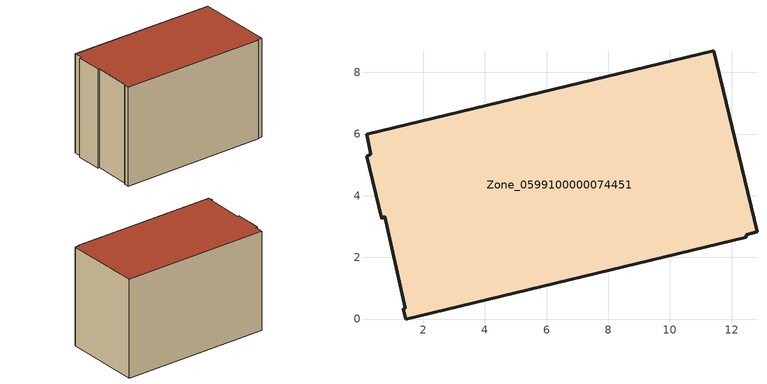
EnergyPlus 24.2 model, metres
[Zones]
Zone_0599100000074451
 floor ground (C_G): 0.65,3.26 0.16,5.29 0.3,5.35 0.16,5.99 11.42,8.7 12.83,2.83 12.47,2.74 12.48,2.66 1.43,0 1.35,0.34 1.41,0.35 0.75,3.33 z0
 wall outside (C_F): 1.43,0 12.48,2.66 12.47,2.74 12.83,2.83 11.42,8.7 0.16,5.99 0.3,5.35 0.16,5.29 0.65,3.26 0.75,3.33 1.41,0.35 1.35,0.34 1.43,0 z0:7.7
 roof outside (C_R): 0.16,5.29 0.65,3.26 0.75,3.33 1.41,0.35 1.35,0.34 1.43,0 12.48,2.66 12.47,2.74 12.83,2.83 11.42,8.7 0.16,5.99 0.3,5.35 z7.7
[BUILDING]
Pand.0599100000074451: North Axis=0; Terrain=City; Loads Convergence Tolerance Value=0.04; Temperature Convergence Tolerance Value=0.4; Solar Distribution=FullExterior; Maximum Number of Warmup Days=25; Minimum Number of Warmup Days=1
[Site:Location]
Rotterdam.The.Hague.AP_ZH_NLD Design_Conditions: Latitude=51.96; Longitude=4.45; Time Zone=1; Elevation=-4.5
[SITE:GROUNDTEMPERATURE:BUILDINGSURFACE]
18, 18, 18, 18, 18, 18, 18, 18, 18, 18, 18, 18
[MATERIAL] Thermal Absorptance=0.9; Solar Absorptance=0.7; Visible Absorptance=0.7
Name | Roughness | Thickness | Conductivity | Density | Specific Heat
G.TI.1965-1974 | MediumSmooth | 0.15 | 0.882353 | 540 | 1210
F.TI.1965-1974 | Rough | 0.3 | 0.697674 | 1920 | 840
R.TI.1965-1974 | MediumRough | 0.2 | 0.232558 | 1500 | 1000
[CONSTRUCTION]
C_G: G.TI.1965-1974
C_F: F.TI.1965-1974
C_R: R.TI.1965-1974
[ZONE]
Zone_0599100000074451: Type=1; Multiplier=1; Ceiling Height=Autocalculate; Volume=Autocalculate; Floor Area=autocalculate; Part of Total Floor Area=Yes
[ZONEINFILTRATION:DESIGNFLOWRATE]
Infil_Zone_0599100000074451: Zone or ZoneList or Space or SpaceList=Zone_0599100000074451; Schedule=AlwaysOn; Design Flow Rate Calculation Method=Flow/Area; Flow Rate per Floor Area=0.003; Constant Term Coefficient=1; Temperature Term Coefficient=0; Velocity Term Coefficient=0; Velocity Squared Term Coefficient=0
[HVACTEMPLATE:ZONE:IDEALLOADSAIRSYSTEM]
Zone_0599100000074451: Maximum Heating Supply Air Temperature=50; Minimum Cooling Supply Air Temperature=13; Maximum Heating Supply Air Humidity Ratio=0.0156; Minimum Cooling Supply Air Humidity Ratio=0.0077; Heating Limit=NoLimit; Cooling Limit=NoLimit; Dehumidification Control Type=ConstantSensibleHeatRatio; Cooling Sensible Heat Ratio=0.7; Dehumidification Setpoint=60; Humidification Control Type=None; Humidification Setpoint=30; Outdoor Air Method=None; Outdoor Air Flow Rate per Person=0.00944; Outdoor Air Flow Rate per Zone Floor Area=0; Outdoor Air Flow Rate per Zone=0; Demand Controlled Ventilation Type=None; Outdoor Air Economizer Type=NoEconomizer; Heat Recovery Type=None; Sensible Heat Recovery Effectiveness=0.7; Latent Heat Recovery Effectiveness=0.65
[ZONECONTROL:THERMOSTAT]
ThermostatControl_Zone_0599100000074451: Zone or ZoneList=Zone_0599100000074451; Control Type Schedule=DualSetpointControlType; Control 1=Thermostat_Zone_0599100000074451; Temperature Difference Between Cutout And Setpoint=0
[THERMOSTATSETPOINT:DUALSETPOINT]
Thermostat_Zone_0599100000074451: Heating Setpoint Temperature Schedule=HeatingSetpoint_Zone_0599100000074451; Cooling Setpoint Temperature Schedule=CoolingSetpoint_Zone_0599100000074451
[SCHEDULE:COMPACT]
HeatingSetpoint_Zone_0599100000074451: Through: 12/31, For: AllDays, Until: 24:00, 21
CoolingSetpoint_Zone_0599100000074451: Through: 12/31, For: AllDays, Until: 24:00, 24
DualSetpointControlType: Through: 12/31, For: AllDays, Until: 24:00, 4
AlwaysOn: Through: 12/31, For: AllDays, Until: 24:00, 1
